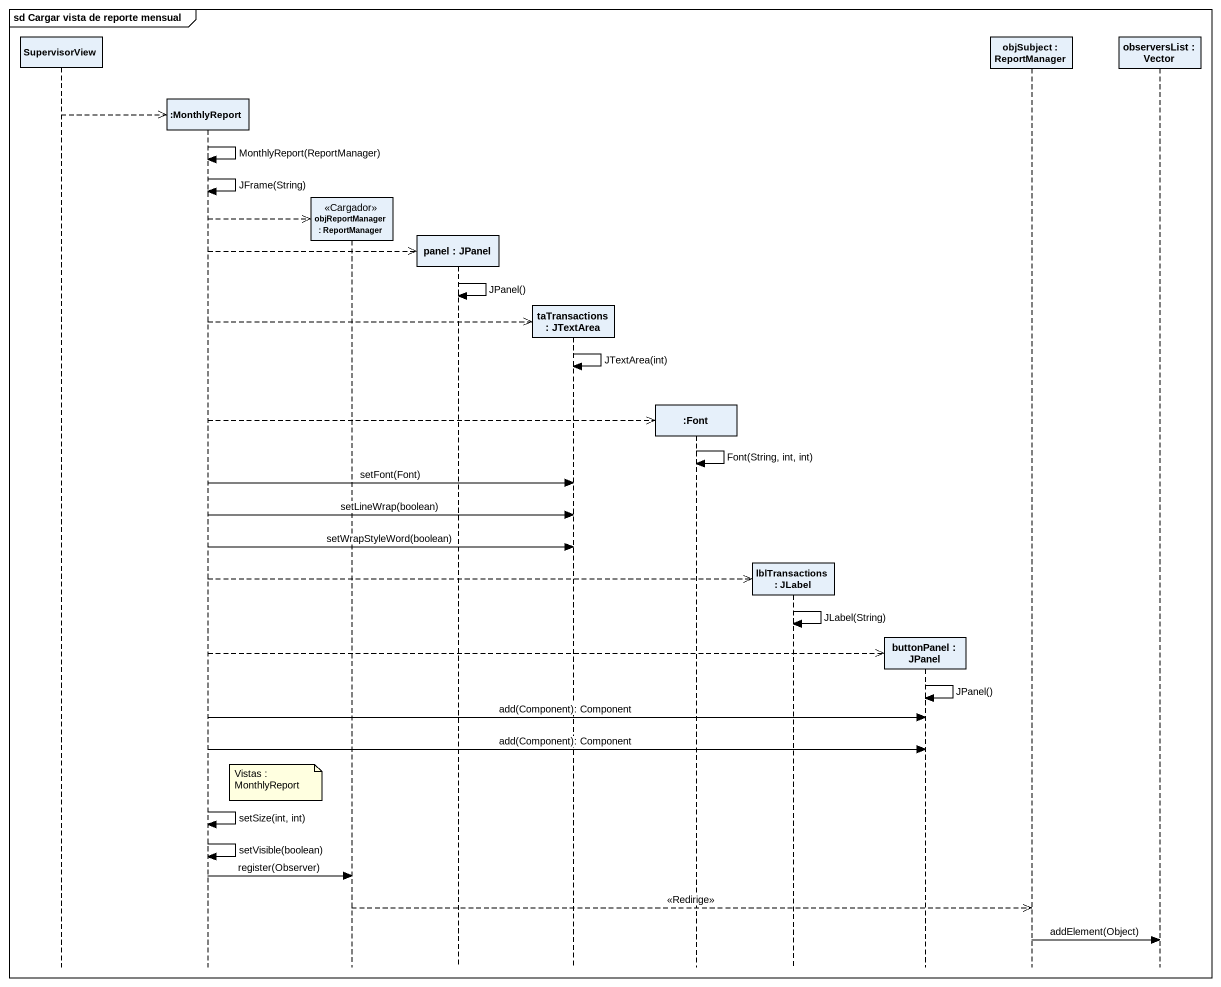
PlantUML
@startuml
mainframe sd Cargar vista de reporte mensual
hide footbox
participant SupervisorView
participant ":MonthlyReport" as MonthlyReport
participant "objReportManager : ReportManager" as objReportManager <<Cargador>>
participant "panel : JPanel" as panel
participant "taTransactions : JTextArea" as taTransactions
participant ":Font" as Font
participant "lblTransactions : JLabel" as lblTransactions
participant "buttonPanel : JPanel" as buttonPanel
participant "objSubject : ReportManager" as objSubject
participant "observersList : Vector" as observersList

SupervisorView -->> MonthlyReport **
MonthlyReport -> MonthlyReport : MonthlyReport(ReportManager)
MonthlyReport -> MonthlyReport : JFrame(String)
MonthlyReport -->> objReportManager **
MonthlyReport -->> panel **
panel -> panel : JPanel()
MonthlyReport -->> taTransactions **
taTransactions -> taTransactions : JTextArea(int)
MonthlyReport -->> Font **
Font -> Font : Font(String, int, int)
MonthlyReport -> taTransactions : setFont(Font)
MonthlyReport -> taTransactions : setLineWrap(boolean)
MonthlyReport -> taTransactions : setWrapStyleWord(boolean)
MonthlyReport -->> lblTransactions **
lblTransactions -> lblTransactions : JLabel(String)
MonthlyReport -->> buttonPanel **
buttonPanel -> buttonPanel : JPanel()
MonthlyReport -> buttonPanel : add(Component): Component
MonthlyReport -> buttonPanel : add(Component): Component
note right of MonthlyReport : Vistas : MonthlyReport
MonthlyReport -> MonthlyReport : setSize(int, int)
MonthlyReport -> MonthlyReport : setVisible(boolean)
MonthlyReport -> objReportManager : register(Observer)
objReportManager -->> objSubject : <<Redirige>>
objSubject -> observersList : addElement(Object)
@enduml
